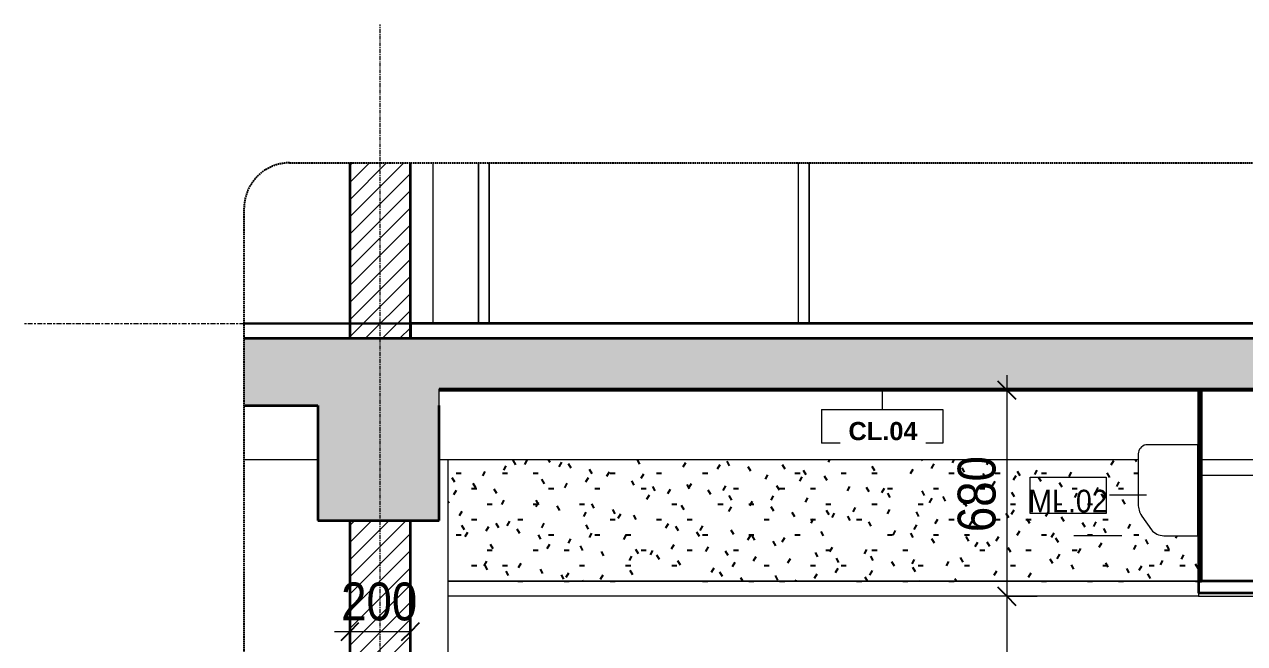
# Model space of a CAD drawing. Header units: millimetres. Extents: x 42054 to 236235, y 253 to 78637.
# Drawn here: x 109459 to 113484, y 4544 to 6587 of the extents above; entities that cross this region are included whole.
import ezdxf

# ---------------------------------------------------------------- set-up
doc = ezdxf.new("R2010")
doc.units = ezdxf.units.MM
for name, pattern in [('Centre', [31.75, 6.35, -4.7625, 15.875, -4.7625]), ('Grid Line', [22.225, 12.7, -3.175, 3.175, -3.175]), ('Hidden', [7.14375, 4.7625, -2.38125]), ('IMPORT-CENTER _2_', [40.64, 25.4, -5.08, 5.08, -5.08])]:
    doc.linetypes.add(name, pattern=pattern)
for name, color, linetype, lineweight in [('0-5', 130, 'Continuous', 5), ('A-ANNO-DIMS', 211, 'Continuous', 9), ('A-ANNO-DIMS-50', 211, 'Continuous', 9), ('A-CLNG', 13, 'Continuous', 18), ('A-CLNG-1', 250, 'Continuous', 35), ('A-CLNG-2', 7, 'Continuous', 18), ('A-CLNG-FNSH-1', 7, 'Continuous', 18), ('A-CLNG-IDEN', 151, 'Continuous', 9), ('A-CLNG-PATT-1', 7, 'Continuous', 18), ('A-CLNG-PATT-2', 31, 'Continuous', 25), ('A-DETL-GENF', 92, 'Continuous', 18), ('A-DETL-GENF-4', 92, 'Hidden', 25), ('A-DETL-GENF-5', 9, 'Continuous', 18), ('A-DETL-MEDM', 33, 'Continuous', 35), ('A-DETL-THIN', 151, 'Continuous', 18), ('A-DOOR', 31, 'Continuous', 18), ('A-DOOR-FRAM-1', 31, 'Continuous', 18), ('A-FLOR-FNSH-1', 250, 'Continuous', 35), ('A-FLOR-LEVL-2', 51, 'Centre', 9), ('A-FLOR-PATT-1', 253, 'Continuous', 18), ('A-WALL', 113, 'Continuous', 18), ('A-WALL-2', 250, 'Continuous', 35), ('A-WALL-PATT-2', 111, 'Continuous', 18), ('G-IMPT', 8, 'Continuous', 18), ('G-IMPT-5', 8, 'IMPORT-CENTER _2_', 18), ('M-EQPM', 50, 'Continuous', 18), ('M-EQPM-1', 7, 'Continuous', 18), ('M-EQPM-3', 50, 'Continuous', 25), ('M-EQPM-IDEN', 50, 'Continuous', 9), ('S-BEAM-1', 7, 'Continuous', 18), ('S-COLS-8', 7, 'Continuous', 18), ('S-GRID-1', 1, 'Grid Line', 9)]:
    doc.layers.add(name, color=color, linetype=linetype, lineweight=lineweight)
doc.styles.add('Arial_2', font='arial.ttf', dxfattribs={"width": 0.9, "height": 75})
doc.styles.add('Arial_B_3', font='arialbd.ttf', dxfattribs={"height": 60})
doc.styles.add('UTM Avo', font='', dxfattribs={"width": 0.9, "height": 125})
doc.styles.get('UTM Avo').set_extended_font_data('UTM Avo')
doc.dimstyles.new('1_Dim_chi_tiet_2_5', dxfattribs={"dimscale": 304.8, "dimtxt": 124.912619, "dimasz": 0.19685, "dimexe": 0.164042, "dimexo": 0.0625, "dimgap": 0.016404, "dimtad": 1, "dimdec": 0, "dimrnd": 5, "dimzin": 0, "dimdsep": 46, "dimtxsty": 'UTM Avo', "dimblk1": 'OBLIQUE', "dimblk2": 'OBLIQUE', "dimsah": 1, "dimcen": 0.09, "dimdle": 0.164042, "dimazin": 0, "dimtfac": 1, "dimtdec": 4, "dimtix": 1, "dimtmove": 0, "dimatfit": 3, "dimfxl": 0.328084, "dimfxlon": 1, "dimtvp": 1, "dimtolj": 1, "dimtzin": 0, "dimarcsym": 2})
pattern_1 = [(50, (68008.2, 15773.77), (364.368, -31.878), [38.1, -419.1]), (355, (68008.2, 15773.77), (-70.486, 382.113), [30.48, -335.28]), (100.451, (68038.56, 15771.12), (293.885, 350.233), [32.38, -356.18]), (46.184, (68008.2, 15875.38), (542.158, -84.086), [57.15, -628.65]), (96.636, (68053.4, 15868.37), (474.805, 494.855), [48.57, -534.27]), (351.184, (68008.2, 15875.4), (474.81, 494.85), [45.72, -502.92]), (21, (68059, 15849.98), (303.2285, -204.5305), [38.1, -419.1]), (326, (68059, 15849.98), (123.604, 368.376), [30.48, -335.28]), (71.451, (68084.27, 15832.93), (426.834, 163.843), [32.38, -356.18]), (37.5, (68008.2, 15773.77), (6.1766, 169.1102), [3.353, -327.863, 3.353, -337.007, -336.55]), (37.5, (68008.2, 15773.77), (6.1766, 169.1102), [-671.576, 3.353, -333.197]), (7.5, (68008.2, 15773.77), (133.639, 200.3615), [3.353, -190.703, 3.353, -320.243, -128.27]), (7.5, (68008.2, 15773.77), (133.639, 200.3615), [-517.652, 3.353, -124.917]), (327.5, (67894.91, 15773.77), (271.1818, -11.4584), [3.353, -123.647, 3.353, -392.887, -525.78]), (327.5, (67894.91, 15773.77), (271.1818, -11.4584), [-523.24, 3.353, -522.427]), (317.5, (67844.12, 15773.77), (296.2585, 50.853), [3.353, -161.747, 3.353, -259.791, -373.38]), (317.5, (67844.12, 15773.77), (296.2585, 50.853), [-428.244, 3.353, -370.027]), (45, (68008.2, 15773.77), (-125.7236, 125.7236), []), (45, (68008.2, 15964.27), (-125.7236, 125.7236), [])]
pattern_2 = [(0, (68008.2, 15773.77), (406.4, 101.6), [16.764, -288.036, 16.764, -288.036, -1625.6]), (0, (68008.2, 15773.77), (406.4, 101.6), [-609.6, 16.764, -592.836, 16.764, -288.036, -711.2]), (0, (68008.2, 15773.77), (406.4, 101.6), [-1524, 16.764, -186.436, 16.764, -491.236]), (120, (68160.6, 15824.58), (-291.1882, 301.1527), [16.764, -288.036, 16.764, -1913.636]), (120, (68160.6, 15824.58), (-291.1882, 301.1527), [-321.564, -288.036, 16.764, -592.836, -1016]), (120, (68160.6, 15824.58), (-291.1882, 301.1527), [-1219.2, 16.764, -288.036, 16.764, -694.436]), (120, (68160.6, 15824.58), (-291.1882, 301.1527), [-1540.764, -186.436, 16.764, -491.236]), (240, (68211.4, 16027.77), (-115.2118, -402.7527), [16.764, -288.036, 16.764, -1913.636]), (240, (68211.4, 16027.77), (-115.2118, -402.7527), [-321.564, -288.036, 16.764, -592.836, -1016]), (240, (68211.4, 16027.77), (-115.2118, -402.7527), [-1219.2, 16.764, -288.036, 16.764, -694.436]), (240, (68211.4, 16027.77), (-115.2118, -402.7527), [-1540.764, -186.436, 16.764, -491.236])]
pattern_3 = [(45, (116903.69, 15773.775), (-28.28427, 28.28427), [])]

# ---------------------------------------------------------------- blocks, each defined once
blk = doc.blocks.new('NCV_TKTC_KET CAU_rvt-6-TKCS_CĂN HỘ LOẠI 1A - MẶT CẮT 5')
at = {"layer": 'A-FLOR-PATT-1'}
h = blk.add_hatch(dxfattribs=at)
h.set_pattern_fill('FP_21', color=256, style=0, pattern_type=2)
h.set_pattern_definition(pattern_1)
h.paths.add_polyline_path([(64832.2, 5380), (64832.2, 5385), (61931.4, 5385), (61931.4, 5380), (64729.1, 5380)])
h = blk.add_hatch(dxfattribs=at)
h.set_pattern_fill('FP_21', color=256, style=0, pattern_type=2)
h.set_pattern_definition(pattern_1)
h.paths.add_polyline_path([(64832.2, 5380), (64832.2, 5385), (61931.4, 5385), (61931.4, 5380), (64729.1, 5380)])
at = {"layer": 'A-FLOR-FNSH-1'}
blk.add_line((61931.4, 5380), (64832.2, 5380), dxfattribs=at)
at = {"layer": 'S-BEAM-1'}
for p, q in [((61531.4, 5150), (61288.4, 5150)), ((64237.5, 5150), (61931.4, 5150)), ((64436.9, 5150), (64434.9, 5150)), ((64832.2, 5150), (64446.9, 5150)), ((64446.9, 5100), (64834.3, 5100))]:
    blk.add_line(p, q, dxfattribs=at)
at = {"layer": 'S-COLS-8'}
for p, q in [((61911.9, 5600), (61911.9, 6130)), ((61961.9, 2200), (61961.9, 5150))]:
    blk.add_line(p, q, dxfattribs=at)
blk = doc.blocks.new('NCV_TKTC_TANG 2_rvt-5-TKCS_CĂN HỘ LOẠI 1A - MẶT CẮT 5')
at = {"layer": 'A-FLOR-FNSH-1'}
for p, q in [((68136.9, 5600), (61836.9, 5600)), ((61836.9, 5600), (61836.9, 5550))]:
    blk.add_line(p, q, dxfattribs=at)
blk = doc.blocks.new('CL_01-VÁCH DỰNG THẠCH CAO CĂN HỘ LOẠI 1-6A - CL_01-VÁCH DỰNG THẠCH CAO CĂN HỘ LOẠI 1-6A-815473-TKCS_CĂN HỘ LOẠI 1A - MẶT CẮT 5')
at = {"layer": 'A-CLNG-PATT-1'}
h = blk.add_hatch(dxfattribs=at)
h.set_pattern_fill('FP_23', color=256, style=0, pattern_type=2)
h.set_pattern_definition(pattern_2)
h.paths.add_polyline_path([(64446.9, 4750), (64446.9, 5380), (64436.9, 5380), (64436.9, 4750)])
at = {"layer": 'A-CLNG-PATT-2'}
h = blk.add_hatch(dxfattribs=at)
h.set_pattern_fill('FP_24', color=256, style=0, pattern_type=2)
h.set_pattern_definition([(0, (68008.2, 15773.775), (203.2, 50.8), [16.764, -135.636, 16.764, -135.636, -812.8]), (0, (68008.2, 15773.775), (203.2, 50.8), [-304.8, 16.764, -288.036, 16.764, -135.636, -355.6]), (0, (68008.2, 15773.775), (203.2, 50.8), [-762, 16.764, -84.836, 16.764, -237.236]), (120, (68084.4, 15799.175), (-145.5941, 150.57636), [16.764, -135.636, 16.764, -135.636, -812.8]), (120, (68084.4, 15799.175), (-145.5941, 150.57636), [-304.8, 16.764, -288.036, 16.764, -135.636, -355.6]), (120, (68084.4, 15799.175), (-145.5941, 150.57636), [-762, 16.764, -84.836, 16.764, -237.236]), (240, (68109.8, 15900.775), (-57.6059, -201.37636), [16.764, -135.636, 16.764, -948.436]), (240, (68109.8, 15900.775), (-57.6059, -201.37636), [-169.164, -135.636, 16.764, -288.036, -508]), (240, (68109.8, 15900.775), (-57.6059, -201.37636), [-609.6, 16.764, -135.636, 16.764, -338.836]), (240, (68109.8, 15900.775), (-57.6059, -201.37636), [-778.764, -84.836, 16.764, -237.236])])
h.paths.add_polyline_path([(61961.9, 4750), (64436.9, 4750), (64436.9, 5150), (64434.9, 5150), (64434.9, 4900), (64322.5, 4900), (64310.9, 4901.3), (64299.9, 4905), (64289.9, 4911.1), (64281.5, 4919.1), (64249.5, 4964.8), (64240.9, 4983.6), (64237.5, 5004.1), (64237.5, 5150), (61961.9, 5150), (61961.9, 5032.6)])
at = {"layer": 'A-CLNG-1'}
for p, q in [((64446.9, 5380), (64436.9, 5380)), ((64436.9, 5380), (64436.9, 4750)), ((64446.9, 4750), (64446.9, 5380)), ((64436.9, 4750), (64446.9, 4750))]:
    blk.add_line(p, q, dxfattribs=at)
at = {"layer": 'A-CLNG-2'}
blk.add_line((64436.9, 4750), (61961.9, 4750), dxfattribs=at)
blk = doc.blocks.new('Air_Conditioner_on_wall_20381 - Air_Conditioner_on_wall_20381-807496-TKCS_CĂN HỘ LOẠI 1A - MẶT CẮT 5')
at = {"layer": 'M-EQPM-1'}
for p, q in [((64434.9, 5200), (64262.7, 5200)), ((64434.9, 4900), (64434.9, 5200)), ((64237.5, 5170), (64237.5, 5004.1)), ((64249.5, 4964.8), (64281.5, 4919.1)), ((64055.8, 4900), (64025.8, 4900)), ((64055.8, 4900), (64025.8, 4900)), ((64184, 4900), (64025.8, 4900)), ((64055.8, 4900), (64025.8, 4900)), ((64055.8, 4900), (64025.8, 4900)), ((64184, 4900), (64025.8, 4900)), ((64055.8, 4900), (64025.8, 4900)), ((64055.8, 4900), (64025.8, 4900)), ((64184, 4900), (64025.8, 4900)), ((64055.8, 4900), (64025.8, 4900)), ((64055.8, 4900), (64025.8, 4900)), ((64184, 4900), (64025.8, 4900)), ((64322.5, 4900), (64434.9, 4900))]:
    blk.add_line(p, q, dxfattribs=at)
for centre, radius, start, end in [((64270.6, 5167.8), 33.1, 103.7944, 176.2056), ((64316.8, 5006.8), 79.3, 181.9739, 211.9739), ((64322.5, 4953.6), 53.6, 220.0167, 269.9833)]:
    blk.add_arc(centre, radius, start, end, dxfattribs=at)
blk = doc.blocks.new('NCV_TKTC_TANG 1_rvt-5-TKCS_CĂN HỘ LOẠI 1A - MẶT CẮT 5')
at = {"layer": 'A-CLNG-PATT-1'}
h = blk.add_hatch(dxfattribs=at)
h.set_pattern_fill('FP_23', color=256, style=0, pattern_type=2)
h.set_pattern_definition(pattern_2)
h.paths.add_polyline_path([(64436.9, 4700), (64836.9, 4700), (64836.9, 4710), (64436.9, 4710)])
at = {"layer": 'A-CLNG-1'}
for p, q in [((61931.4, 5380), (64436.9, 5380)), ((64436.9, 5380), (64436.9, 5385)), ((64708.1, 4750), (64436.9, 4750)), ((64436.9, 4750), (64436.9, 4710)), ((64836.9, 4710), (64436.9, 4710))]:
    blk.add_line(p, q, dxfattribs=at)
at = {"layer": 'A-CLNG-2'}
for p, q in [((61961.9, 4750), (64436.9, 4750)), ((64436.9, 4700), (61961.9, 4700))]:
    blk.add_line(p, q, dxfattribs=at)
at = {"layer": 'A-CLNG-FNSH-1'}
for p, q in [((64436.9, 4710), (64436.9, 4700)), ((64436.9, 4700), (64836.9, 4700))]:
    blk.add_line(p, q, dxfattribs=at)
at = {"layer": 'A-CLNG'}
blk.add_blockref('CL_01-VÁCH DỰNG THẠCH CAO CĂN HỘ LOẠI 1-6A - CL_01-VÁCH DỰNG THẠCH CAO CĂN HỘ LOẠI 1-6A-815473-TKCS_CĂN HỘ LOẠI 1A - MẶT CẮT 5', (0, 0), dxfattribs=at)
at = {"layer": 'M-EQPM'}
blk.add_blockref('Air_Conditioner_on_wall_20381 - Air_Conditioner_on_wall_20381-807496-TKCS_CĂN HỘ LOẠI 1A - MẶT CẮT 5', (0, 0), dxfattribs=at)
blk = doc.blocks.new('FD_05 - FD_05-1000x2200mm-V86-TKCS_CĂN HỘ LOẠI 1A - MẶT CẮT 5')
at = {"layer": 'A-DOOR'}
for p, q in [((62096.9, 6130), (62096.9, 5600)), ((63116.9, 5600), (63116.9, 6130))]:
    blk.add_line(p, q, dxfattribs=at)
at = {"layer": 'A-DOOR-FRAM-1'}
for p, q in [((62061.9, 6130), (62061.9, 5600)), ((62096.9, 5600), (62096.9, 6130)), ((63116.9, 5600), (63116.9, 6130)), ((63151.9, 6130), (63151.9, 5600))]:
    blk.add_line(p, q, dxfattribs=at)
blk = doc.blocks.new('TKTC_XREF_251221_MB TANG 2-7 - TKTC_XREF_260130_MB TANG 2-5_dwg_THU NUOC - THU NUOC-444531-TKCS_MB TẦNG 1-V89-TKCS_CĂN HỘ LOẠI 1A - MẶT CẮT 5')
at = {"layer": 'G-IMPT'}
for p, q in [((61288.4, 5600), (61408.7, 5600)), ((61408.7, 5600), (61288.4, 5600)), ((61288.4, 5600), (61383.7, 5600)), ((61383.7, 5600), (61288.4, 5600)), ((61299.6, 5600), (61293.6, 5600)), ((61293.6, 5600), (61299.6, 5600)), ((61306, 5600), (61312, 5600)), ((61312, 5600), (61306, 5600)), ((61318.4, 5600), (61324.4, 5600)), ((61324.4, 5600), (61318.4, 5600)), ((61336.9, 5600), (61330.9, 5600)), ((61330.9, 5600), (61336.9, 5600)), ((61336.9, 5600), (61330.9, 5600)), ((61330.9, 5600), (61336.9, 5600)), ((61333.7, 5600), (61333.7, 5600)), ((61333.7, 5600), (61333.7, 5600)), ((61333.7, 5600), (61333.7, 5600)), ((61333.7, 5600), (61333.7, 5600)), ((61348.9, 5600), (61342.9, 5600)), ((61342.9, 5600), (61348.9, 5600)), ((61361.3, 5600), (61355.3, 5600)), ((61355.3, 5600), (61361.3, 5600)), ((61367.7, 5600), (61373.7, 5600)), ((61373.7, 5600), (61367.7, 5600))]:
    blk.add_line(p, q, dxfattribs=at)
blk = doc.blocks.new('TKTC_XREF_251221_MB TANG 2-7 - TKTC_XREF_260130_MB TANG 2-5_dwg_$cc-4746798-TKCS_CĂN HỘ LOẠI 1A - MẶT CẮT 5')
at = {"layer": 'G-IMPT-5'}
for p, q in [((61483.5, 5600), (61604.6, 5600)), ((61544.5, 5600), (61543.7, 5600))]:
    blk.add_line(p, q, dxfattribs=at)
at = {"layer": 'M-EQPM'}
for p, q in [((61544.4, 5600), (61543.8, 5600)), ((61543.8, 5600), (61544.1, 5600)), ((61544.1, 5600), (61544.4, 5600)), ((61589.1, 5600), (61589.1, 5600))]:
    blk.add_line(p, q, dxfattribs=at)
blk = doc.blocks.new('TKTC_XREF_251221_MB TANG 2-7 - TKTC_XREF_260130_MB TANG 2-5_dwg_CUM U_DN100-V90-TKCS_CĂN HỘ LOẠI 1A - MẶT CẮT 5')
at = {"layer": 'G-IMPT'}
for p, q in [((61545.6, 5600), (61492.5, 5600)), ((61492.5, 5600), (61545.6, 5600)), ((61545.6, 5600), (61498.7, 5600)), ((61498.7, 5600), (61545.6, 5600)), ((61545.6, 5600), (61545.6, 5600)), ((61596.9, 5600), (61545.6, 5600)), ((61596.9, 5600), (61545.6, 5600)), ((61596.9, 5600), (61545.6, 5600)), ((61596.9, 5600), (61545.6, 5600)), ((61598.5, 5600), (61596.9, 5600)), ((61596.9, 5600), (61598.5, 5600)), ((61598.5, 5600), (61596.9, 5600)), ((61596.9, 5600), (61598.5, 5600)), ((61602.2, 5600), (61598.5, 5600)), ((61598.5, 5600), (61602.2, 5600)), ((61598.5, 5600), (61602.2, 5600)), ((61598.5, 5600), (61602.2, 5600)), ((61602.2, 5600), (61598.5, 5600)), ((61598.5, 5600), (61602.2, 5600)), ((61598.5, 5600), (61602.2, 5600)), ((61598.5, 5600), (61602.2, 5600)), ((61602.2, 5600), (61602.2, 5600)), ((61602.2, 5600), (61602.2, 5600)), ((61603, 5600), (61607.3, 5600)), ((61607.3, 5600), (61603, 5600)), ((61603, 5600), (61607.3, 5600)), ((61607.3, 5600), (61603, 5600)), ((61608.1, 5600), (61607.3, 5600)), ((61607.3, 5600), (61608.1, 5600)), ((61608.1, 5600), (61607.3, 5600)), ((61607.3, 5600), (61608.1, 5600))]:
    blk.add_line(p, q, dxfattribs=at)
blk = doc.blocks.new('TKTC_XREF_251221_MB TANG 2-7 - TKTC_XREF_260130_MB TANG 2-5_dwg_$cc-4746805-TKCS_CĂN HỘ LOẠI 1A - MẶT CẮT 5')
at = {"layer": 'G-IMPT-5'}
for p, q in [((62026.8, 5600), (61873.8, 5600)), ((61950.3, 5600), (61950.3, 5600))]:
    blk.add_line(p, q, dxfattribs=at)
at = {"layer": 'M-EQPM'}
for p, q in [((61893.5, 5600), (61893.5, 5600)), ((61950.3, 5600), (61937.8, 5600)), ((61937.8, 5600), (61950.3, 5600)), ((61950.3, 5600), (62004.4, 5600)), ((62004.4, 5600), (61950.3, 5600)), ((61950.3, 5600), (61962.9, 5600)), ((61962.9, 5600), (61950.3, 5600))]:
    blk.add_line(p, q, dxfattribs=at)
blk = doc.blocks.new('TKTC_XREF_251221_MB TANG 2-7 - TKTC_XREF_260130_MB TANG 2-5_dwg_CUM U_DN100-V91-TKCS_CĂN HỘ LOẠI 1A - MẶT CẮT 5')
at = {"layer": 'G-IMPT'}
for p, q in [((61871.5, 5600), (61872.4, 5600)), ((61872.4, 5600), (61871.5, 5600)), ((61871.5, 5600), (61872.4, 5600)), ((61872.4, 5600), (61871.5, 5600)), ((61877.8, 5600), (61872.4, 5600)), ((61872.4, 5600), (61877.8, 5600)), ((61877.8, 5600), (61872.4, 5600)), ((61872.4, 5600), (61877.8, 5600)), ((61878.8, 5600), (61878.8, 5600)), ((61878.8, 5600), (61878.8, 5600)), ((61878.8, 5600), (61883.6, 5600)), ((61883.6, 5600), (61878.8, 5600)), ((61883.6, 5600), (61878.8, 5600)), ((61883.6, 5600), (61878.8, 5600)), ((61878.8, 5600), (61883.6, 5600)), ((61883.6, 5600), (61878.8, 5600)), ((61883.6, 5600), (61878.8, 5600)), ((61883.6, 5600), (61878.8, 5600)), ((61883.6, 5600), (61885.5, 5600)), ((61885.5, 5600), (61883.6, 5600)), ((61883.6, 5600), (61885.5, 5600)), ((61885.5, 5600), (61883.6, 5600)), ((61885.5, 5600), (61950.3, 5600)), ((61885.5, 5600), (61950.3, 5600)), ((61885.5, 5600), (61950.3, 5600)), ((61885.5, 5600), (61950.3, 5600)), ((61950.3, 5600), (62009.7, 5600)), ((62009.7, 5600), (61950.3, 5600)), ((61950.3, 5600), (61950.3, 5600)), ((61950.3, 5600), (62017.4, 5600)), ((62017.4, 5600), (61950.3, 5600))]:
    blk.add_line(p, q, dxfattribs=at)
blk = doc.blocks.new('TKTC_XREF_251221_MB TANG 2-7 - TKTC_XREF_260130_MB TANG 2-5_dwg_THU NUOC - THU NUOC-444531-TKCS_MB TẦNG 1-4746810-TKCS_CĂN HỘ LOẠI 1A - MẶT CẮT 5')
at = {"layer": 'G-IMPT'}
for p, q in [((68736.8, 5600), (68886.8, 5600)), ((68886.8, 5600), (68736.8, 5600)), ((68761.8, 5600), (68861.8, 5600)), ((68861.8, 5600), (68761.8, 5600)), ((68777.7, 5600), (68771.7, 5600)), ((68771.7, 5600), (68777.7, 5600)), ((68784.1, 5600), (68790.1, 5600)), ((68790.1, 5600), (68784.1, 5600)), ((68796.5, 5600), (68802.5, 5600)), ((68802.5, 5600), (68796.5, 5600)), ((68815, 5600), (68809, 5600)), ((68809, 5600), (68815, 5600)), ((68815, 5600), (68809, 5600)), ((68809, 5600), (68815, 5600)), ((68811.8, 5600), (68811.8, 5600)), ((68811.8, 5600), (68811.8, 5600)), ((68811.8, 5600), (68811.8, 5600)), ((68811.8, 5600), (68811.8, 5600)), ((68827, 5600), (68821, 5600)), ((68821, 5600), (68827, 5600)), ((68839.4, 5600), (68833.4, 5600)), ((68833.4, 5600), (68839.4, 5600)), ((68845.8, 5600), (68851.8, 5600)), ((68851.8, 5600), (68845.8, 5600))]:
    blk.add_line(p, q, dxfattribs=at)
blk = doc.blocks.new('TKTC_XREF_251221_MB TANG 2-7 - TKTC_XREF_260130_MB TANG 2-5_dwg_THU NUOC - THU NUOC-444531-TKCS_MB TẦNG 1-4746804-TKCS_CĂN HỘ LOẠI 1A - MẶT CẮT 5')
at = {"layer": 'G-IMPT'}
for p, q in [((64506.9, 5600), (64656.9, 5600)), ((64656.9, 5600), (64506.9, 5600)), ((64531.9, 5600), (64631.9, 5600)), ((64631.9, 5600), (64531.9, 5600)), ((64547.8, 5600), (64541.8, 5600)), ((64541.8, 5600), (64547.8, 5600)), ((64554.2, 5600), (64560.2, 5600)), ((64560.2, 5600), (64554.2, 5600)), ((64566.7, 5600), (64572.7, 5600)), ((64572.7, 5600), (64566.7, 5600)), ((64585.1, 5600), (64579.1, 5600)), ((64579.1, 5600), (64585.1, 5600)), ((64585.1, 5600), (64579.1, 5600)), ((64579.1, 5600), (64585.1, 5600)), ((64581.9, 5600), (64581.9, 5600)), ((64581.9, 5600), (64581.9, 5600)), ((64581.9, 5600), (64581.9, 5600)), ((64581.9, 5600), (64581.9, 5600)), ((64597.1, 5600), (64591.1, 5600)), ((64591.1, 5600), (64597.1, 5600)), ((64609.6, 5600), (64603.6, 5600)), ((64603.6, 5600), (64609.6, 5600)), ((64615.9, 5600), (64621.9, 5600)), ((64621.9, 5600), (64615.9, 5600))]:
    blk.add_line(p, q, dxfattribs=at)
blk = doc.blocks.new('TKTC_XREF_251221_MB TANG 2-7 - TKTC_XREF_251221_MB TANG 2-7-2039446-TKCS_CĂN HỘ LOẠI 1A - MẶT CẮT 5')
at = {"layer": 'M-EQPM'}
for p, q in [((61595.3, 5600), (61475.3, 5600)), ((61475.3, 5600), (61595.3, 5600)), ((61595.3, 5600), (61475.3, 5600)), ((61475.3, 5600), (61595.3, 5600)), ((61596.9, 5600), (61487, 5600)), ((61487, 5600), (61596.9, 5600)), ((61635.3, 5600), (61595.3, 5600)), ((61595.3, 5600), (61635.3, 5600)), ((61635.3, 5600), (61595.3, 5600)), ((61595.3, 5600), (61635.3, 5600)), ((61636.9, 5600), (61596.9, 5600)), ((61596.9, 5600), (61636.9, 5600)), ((61885.3, 5600), (61835.5, 5600)), ((61835.5, 5600), (61885.3, 5600)), ((62035.1, 5600), (61885.4, 5600)), ((61885.4, 5600), (62035.1, 5600))]:
    blk.add_line(p, q, dxfattribs=at)
at = {"layer": 'M-EQPM-3'}
for p, q in [((61288.4, 5600), (70321.9, 5600)), ((61288.4, 5600), (61513.6, 5600)), ((61513.6, 5600), (61288.4, 5600)), ((65036.9, 5600), (61513.6, 5600)), ((61513.6, 5600), (65036.9, 5600))]:
    blk.add_line(p, q, dxfattribs=at)
for name, p in [('TKTC_XREF_251221_MB TANG 2-7 - TKTC_XREF_260130_MB TANG 2-5_dwg_THU NUOC - THU NUOC-444531-TKCS_MB TẦNG 1-V89-TKCS_CĂN HỘ LOẠI 1A - MẶT CẮT 5', (0, 0)), ('TKTC_XREF_251221_MB TANG 2-7 - TKTC_XREF_260130_MB TANG 2-5_dwg_$cc-4746798-TKCS_CĂN HỘ LOẠI 1A - MẶT CẮT 5', (-1.6, 0)), ('TKTC_XREF_251221_MB TANG 2-7 - TKTC_XREF_260130_MB TANG 2-5_dwg_$cc-4746798-TKCS_CĂN HỘ LOẠI 1A - MẶT CẮT 5', (-1.6, 0)), ('TKTC_XREF_251221_MB TANG 2-7 - TKTC_XREF_260130_MB TANG 2-5_dwg_$cc-4746798-TKCS_CĂN HỘ LOẠI 1A - MẶT CẮT 5', (0, 0)), ('TKTC_XREF_251221_MB TANG 2-7 - TKTC_XREF_260130_MB TANG 2-5_dwg_CUM U_DN100-V90-TKCS_CĂN HỘ LOẠI 1A - MẶT CẮT 5', (-1.6, 0)), ('TKTC_XREF_251221_MB TANG 2-7 - TKTC_XREF_260130_MB TANG 2-5_dwg_CUM U_DN100-V90-TKCS_CĂN HỘ LOẠI 1A - MẶT CẮT 5', (-1.6, 0)), ('TKTC_XREF_251221_MB TANG 2-7 - TKTC_XREF_260130_MB TANG 2-5_dwg_CUM U_DN100-V90-TKCS_CĂN HỘ LOẠI 1A - MẶT CẮT 5', (0, 0)), ('TKTC_XREF_251221_MB TANG 2-7 - TKTC_XREF_260130_MB TANG 2-5_dwg_CUM U_DN100-V91-TKCS_CĂN HỘ LOẠI 1A - MẶT CẮT 5', (0, 0)), ('TKTC_XREF_251221_MB TANG 2-7 - TKTC_XREF_260130_MB TANG 2-5_dwg_$cc-4746805-TKCS_CĂN HỘ LOẠI 1A - MẶT CẮT 5', (0, 0)), ('TKTC_XREF_251221_MB TANG 2-7 - TKTC_XREF_260130_MB TANG 2-5_dwg_THU NUOC - THU NUOC-444531-TKCS_MB TẦNG 1-4746810-TKCS_CĂN HỘ LOẠI 1A - MẶT CẮT 5', (-6628.1, 0)), ('TKTC_XREF_251221_MB TANG 2-7 - TKTC_XREF_260130_MB TANG 2-5_dwg_THU NUOC - THU NUOC-444531-TKCS_MB TẦNG 1-4746804-TKCS_CĂN HỘ LOẠI 1A - MẶT CẮT 5', (0, 0)), ('TKTC_XREF_251221_MB TANG 2-7 - TKTC_XREF_260130_MB TANG 2-5_dwg_THU NUOC - THU NUOC-444531-TKCS_MB TẦNG 1-4746810-TKCS_CĂN HỘ LOẠI 1A - MẶT CẮT 5', (-4161.5, 0))]:
    blk.add_blockref(name, p)
blk = doc.blocks.new('BORDER VIEW - BORDER VIEW-3681306-TKCS_CĂN HỘ LOẠI 1A - MẶT CẮT 5')
at = {"layer": 'A-DETL-GENF-4'}
for p, q in [((61438.4, 6130), (70171.9, 6130)), ((61288.4, 1712.9), (61288.4, 5980))]:
    blk.add_line(p, q, dxfattribs=at)
blk.add_arc((61438.4, 5980), 150, 90, 180, dxfattribs=at)
blk = doc.blocks.new('DIMBLOCK94-TKCS_CĂN HỘ LOẠI 1A - MẶT CẮT 5')
at = {"layer": 'A-ANNO-DIMS-50'}
for p, q in [((110532.4, 4483.1), (110532.4, 4633.1)), ((110732.4, 4483.1), (110732.4, 4633.1)), ((110732.4, 4583.1), (110482.4, 4583.1)), ((110532.4, 4583.1), (110532.4, 4483.1)), ((110732.4, 4583.1), (110732.4, 4483.1))]:
    blk.add_line(p, q, dxfattribs=at)
at = {"layer": 'A-ANNO-DIMS-50', "lineweight": 25}
for p, q in [((110532.4, 4583.1), (110562.4, 4613.1)), ((110732.4, 4583.1), (110762.4, 4613.1)), ((110532.4, 4583.1), (110502.4, 4553.1)), ((110732.4, 4583.1), (110702.4, 4553.1))]:
    blk.add_line(p, q, dxfattribs=at)
at = {"layer": 'A-ANNO-DIMS-50', "color": 0, "insert": (110504, 4745.5), "char_height": 125, "width": 308.118, "attachment_point": 1, "line_spacing_factor": 1.110334, "style": 'UTM Avo'}
blk.add_mtext('200', dxfattribs=at)
blk = doc.blocks.new('_Oblique')
at = {"color": 0, "linetype": 'ByBlock', "lineweight": -2}
blk.add_line((-0.5, -0.5), (0.5, 0.5), dxfattribs=at)
blk = doc.blocks.new('M_ME Tag - Boxed-4073756-TKCS_CĂN HỘ LOẠI 1A - MẶT CẮT 5')
at = {"layer": 'M-EQPM-IDEN'}
for p, q in [((63881.9, 4973.4), (63881.9, 5093.4)), ((63881.9, 5093.4), (64131.9, 5093.4)), ((64131.9, 5093.4), (64131.9, 4973.4)), ((64131.9, 4973.4), (63881.9, 4973.4))]:
    blk.add_line(p, q, dxfattribs=at)
blk = doc.blocks.new('M_Ceiling Tag w Height - M_Ceiling Tag-4076437-TKCS_CĂN HỘ LOẠI 1A - MẶT CẮT 5')
at = {"layer": 'A-CLNG-IDEN'}
for p, q in [((63192.7, 5316), (63192.7, 5204.8)), ((63192.7, 5316), (63593.8, 5316)), ((63593.8, 5316), (63593.8, 5204.8)), ((63593.8, 5204.8), (63192.7, 5204.8))]:
    blk.add_line(p, q, dxfattribs=at)
blk = doc.blocks.new('DIMBLOCK101-TKCS_CĂN HỘ LOẠI 1A - MẶT CẮT 5')
at = {"layer": 'A-ANNO-DIMS-50', "lineweight": 25}
for p, q in [((112700.2, 5380), (112670.2, 5410)), ((112700.2, 5380), (112730.2, 5350)), ((112700.2, 4700), (112670.2, 4730)), ((112700.2, 4700), (112730.2, 4670))]:
    blk.add_line(p, q, dxfattribs=at)
at = {"layer": 'A-ANNO-DIMS-50'}
for p, q in [((112700.2, 5430), (112700.2, 4700)), ((112800.2, 5380), (112650.2, 5380)), ((112700.2, 5380), (112800.2, 5380)), ((112800.2, 4700), (112650.2, 4700)), ((112700.2, 4700), (112800.2, 4700))]:
    blk.add_line(p, q, dxfattribs=at)
at = {"layer": 'A-ANNO-DIMS-50', "color": 0, "insert": (112537.8, 4911.6), "char_height": 125, "width": 308.118, "attachment_point": 1, "rotation": 90, "line_spacing_factor": 1.110334, "style": 'UTM Avo'}
blk.add_mtext('680', dxfattribs=at)
blk = doc.blocks.new('DIMBLOCK102-TKCS_CĂN HỘ LOẠI 1A - MẶT CẮT 5')
at = {"layer": 'A-ANNO-DIMS-50', "lineweight": 25}
for p, q in [((112700.2, 4700), (112670.2, 4730)), ((112700.2, 4700), (112730.2, 4670)), ((112700.2, 2200), (112670.2, 2230)), ((112700.2, 2200), (112730.2, 2170))]:
    blk.add_line(p, q, dxfattribs=at)
at = {"layer": 'A-ANNO-DIMS-50'}
for p, q in [((112800.2, 4700), (112650.2, 4700)), ((112700.2, 4700), (112700.2, 2150)), ((112700.2, 4700), (112800.2, 4700)), ((112800.2, 2200), (112650.2, 2200)), ((112700.2, 2200), (112800.2, 2200))]:
    blk.add_line(p, q, dxfattribs=at)
at = {"layer": 'A-ANNO-DIMS-50', "color": 0, "insert": (112537.8, 3278.8), "char_height": 125, "width": 410.824, "attachment_point": 1, "rotation": 90, "line_spacing_factor": 1.110334, "style": 'UTM Avo'}
blk.add_mtext('2500', dxfattribs=at)

msp = doc.modelspace()

# ---------------------------------------------------------------- hatches: boundary and pattern name
at = {"layer": 'A-DETL-GENF-5'}
h = msp.add_hatch(dxfattribs=at)
h.set_pattern_fill('FP_21', color=256, style=0, pattern_type=2)
h.set_pattern_definition([(50, (116903.7, 15773.77), (364.368, -31.878), [38.1, -419.1]), (355, (116903.7, 15773.77), (-70.486, 382.113), [30.48, -335.28]), (100.451, (116934.05, 15771.12), (293.885, 350.233), [32.38, -356.18]), (46.184, (116903.7, 15875.38), (542.158, -84.086), [57.15, -628.65]), (96.636, (116948.87, 15868.37), (474.805, 494.855), [48.57, -534.27]), (351.184, (116903.7, 15875.4), (474.81, 494.85), [45.72, -502.92]), (21, (116954.5, 15849.98), (303.2285, -204.5305), [38.1, -419.1]), (326, (116954.5, 15849.98), (123.604, 368.376), [30.48, -335.28]), (71.451, (116979.76, 15832.93), (426.834, 163.843), [32.38, -356.18]), (37.5, (116903.69, 15773.77), (6.1766, 169.1102), [3.353, -327.863, 3.353, -337.007, -336.55]), (37.5, (116903.69, 15773.77), (6.1766, 169.1102), [-671.576, 3.353, -333.197]), (7.5, (116903.69, 15773.77), (133.639, 200.3615), [3.353, -190.703, 3.353, -320.243, -128.27]), (7.5, (116903.69, 15773.77), (133.639, 200.3615), [-517.652, 3.353, -124.917]), (327.5, (116790.4, 15773.77), (271.1818, -11.4584), [3.353, -123.647, 3.353, -392.887, -525.78]), (327.5, (116790.4, 15773.77), (271.1818, -11.4584), [-523.24, 3.353, -522.427]), (317.5, (116739.6, 15773.77), (296.2585, 50.853), [3.353, -161.747, 3.353, -259.791, -373.38]), (317.5, (116739.6, 15773.77), (296.2585, 50.853), [-428.244, 3.353, -370.027]), (45, (116903.69, 15773.77), (-125.7236, 125.7236), []), (45, (116903.69, 15964.27), (-125.7236, 125.7236), [])])
h.paths.add_polyline_path([(117132.4, 4400), (117132.4, 4400.2), (117132.4, 4520), (117032.4, 4520), (117032.4, 4400), (117122.4, 4400)])
h.paths.add_polyline_path([(110732.4, 4950), (110826.9, 4950), (110826.9, 5385), (113727.7, 5385), (113727.7, 5150), (113927.7, 5150), (113927.7, 5380), (117132.4, 5380), (117132.4, 5335), (118507.4, 5335), (118507.4, 4950), (119007.4, 4950), (119007.4, 5330), (119217.4, 5330), (119217.4, 5550), (118730.8, 5550), (118730.8, 5500), (117132.4, 5500), (117132.4, 5550), (110183.9, 5550), (110183.9, 5330), (110426.9, 5330), (110426.9, 4950), (110532.4, 4950)])
at = {"layer": 'A-WALL-PATT-2'}
h = msp.add_hatch(dxfattribs=at)
h.set_pattern_fill('FP_20', color=256, style=0, pattern_type=2)
h.set_pattern_definition(pattern_3)
h.paths.add_polyline_path([(110532.4, 5550), (110732.4, 5550), (110732.4, 6130), (110532.4, 6130), (110532.4, 5616.6)])
h = msp.add_hatch(dxfattribs=at)
h.set_pattern_fill('FP_20', color=256, style=0, pattern_type=2)
h.set_pattern_definition(pattern_3)
h.paths.add_polyline_path([(110732.4, 2150), (110732.4, 4950), (110532.4, 4950), (110532.4, 2150)])

# ---------------------------------------------------------------- linework, layer by layer
at = {"layer": 'A-CLNG-IDEN'}
msp.add_line((112288.8, 5379.1), (112288.8, 5316), dxfattribs=at)
at = {"layer": 'A-DETL-MEDM'}
for p, q in [((117132.4, 5550), (110183.9, 5550)), ((110826.9, 5385), (113727.7, 5385)), ((110183.9, 5330), (110426.9, 5330)), ((110426.9, 5330), (110426.9, 4950)), ((110826.9, 4950), (110826.9, 5330)), ((110426.9, 4950), (110826.9, 4950))]:
    msp.add_line(p, q, dxfattribs=at)
at = {"layer": 'A-DETL-THIN'}
msp.add_line((110826.9, 5330), (110826.9, 5385), dxfattribs=at)
at = {"layer": 'A-FLOR-LEVL-2'}
msp.add_line((109459, 5600), (119777, 5600), dxfattribs=at)
at = {"layer": 'A-WALL'}
for p, q in [((110957.3, 5600), (110957.3, 6130)), ((112047.3, 6130), (112047.3, 5600))]:
    msp.add_line(p, q, dxfattribs=at)
at = {"layer": 'A-WALL-2'}
for p, q in [((110532.4, 6130), (110532.4, 5550)), ((110732.4, 5550), (110732.4, 6130)), ((110532.4, 4950), (110532.4, 2150)), ((110732.4, 2150), (110732.4, 4950))]:
    msp.add_line(p, q, dxfattribs=at)
at = {"layer": 'M-EQPM-IDEN'}
msp.add_line((113160.7, 5033.4), (113038.8, 5033.4), dxfattribs=at)
at = {"layer": 'S-GRID-1'}
for p, q in [((110632.4, 5336.8), (110632.4, 6586.8)), ((110632.4, 2244.9), (110632.4, 5336.8))]:
    msp.add_line(p, q, dxfattribs=at)

# ---------------------------------------------------------------- block references
at = {"layer": '0-5'}
for name in ['NCV_TKTC_KET CAU_rvt-6-TKCS_CĂN HỘ LOẠI 1A - MẶT CẮT 5', 'NCV_TKTC_TANG 2_rvt-5-TKCS_CĂN HỘ LOẠI 1A - MẶT CẮT 5', 'NCV_TKTC_TANG 1_rvt-5-TKCS_CĂN HỘ LOẠI 1A - MẶT CẮT 5']:
    msp.add_blockref(name, (48895.5, 0), dxfattribs=at)
at = {"layer": 'A-CLNG-IDEN'}
msp.add_blockref('M_Ceiling Tag w Height - M_Ceiling Tag-4076437-TKCS_CĂN HỘ LOẠI 1A - MẶT CẮT 5', (48895.5, 0), dxfattribs=at)
at = {"layer": 'A-DETL-GENF'}
msp.add_blockref('BORDER VIEW - BORDER VIEW-3681306-TKCS_CĂN HỘ LOẠI 1A - MẶT CẮT 5', (48895.5, 0), dxfattribs=at)
at = {"layer": 'A-DOOR'}
msp.add_blockref('FD_05 - FD_05-1000x2200mm-V86-TKCS_CĂN HỘ LOẠI 1A - MẶT CẮT 5', (48895.5, 0), dxfattribs=at)
at = {"layer": 'M-EQPM'}
msp.add_blockref('TKTC_XREF_251221_MB TANG 2-7 - TKTC_XREF_251221_MB TANG 2-7-2039446-TKCS_CĂN HỘ LOẠI 1A - MẶT CẮT 5', (48895.5, 0), dxfattribs=at)
at = {"layer": 'M-EQPM-IDEN'}
msp.add_blockref('M_ME Tag - Boxed-4073756-TKCS_CĂN HỘ LOẠI 1A - MẶT CẮT 5', (48895.5, 0), dxfattribs=at)

# ---------------------------------------------------------------- texts
at = {"layer": 'M-EQPM-IDEN', "insert": (112901.8, 5013.5), "char_height": 75, "width": 270.9, "attachment_point": 5, "line_spacing_factor": 0.936439, "style": 'Arial_2'}
msp.add_mtext('\\pt22.5,45,67.5,90,112.5,135,157.5,180,202.5,225,247.5,270,292.5,315,337.5,360,382.5,405,427.5,450,472.5,495,517.5,540,562.5,585,607.5,630,652.5,675,697.5,720;ML.02', dxfattribs=at)

# ---------------------------------------------------------------- dimensions: what is measured, and where the dimension line sits
at = {"layer": 'A-ANNO-DIMS'}
for base, p1, p2, override, picture, middle in [((112700.2, 4700), (112800.2, 5380), (112800.2, 4700), {"dimpost": '<>', "dimfxl": 680}, 'DIMBLOCK101-TKCS_CĂN HỘ LOẠI 1A - MẶT CẮT 5', (112630.5, 5040)), ((112700.2, 2200), (112800.2, 4700), (112800.2, 2200), {"dimpost": '<>', "dimfxl": 2500}, 'DIMBLOCK102-TKCS_CĂN HỘ LOẠI 1A - MẶT CẮT 5', (112630.5, 3450))]:
    dim = msp.add_linear_dim(base=base, p1=p1, p2=p2, angle=90, dimstyle='1_Dim_chi_tiet_2_5', override=override, dxfattribs=at)
    dim.commit()
    dim.dimension.update_dxf_attribs({"geometry": picture, "text_midpoint": middle})
dim = msp.add_linear_dim(base=(110532.4, 4583.1), p1=(110732.4, 4483.1), p2=(110532.4, 4483.1), dimstyle='1_Dim_chi_tiet_2_5', override={"dimpost": '<>', "dimfxl": 200}, dxfattribs=at)
dim.commit()
dim.dimension.update_dxf_attribs({"geometry": 'DIMBLOCK94-TKCS_CĂN HỘ LOẠI 1A - MẶT CẮT 5', "text_midpoint": (110632.4, 4652.8)})

# ---------------------------------------------------------------- next in the draw order: texts
at = {"layer": 'A-CLNG-IDEN', "insert": (112291.5, 5244.7), "char_height": 60, "width": 251.5, "attachment_point": 5, "line_spacing_factor": 0.936439, "style": 'Arial_B_3', "bg_fill": 3, "box_fill_scale": 1.25, "bg_fill_color": 256, "bg_fill_true_color": 13158600, "bg_fill_transparency": 0}
msp.add_mtext('\\pt634.9998,1270.0002,1905,2539.9998,3175.0002,3810,4444.9998,5080.0002,5715,6349.9998,6985.0002,7620,8254.9998,8890.0002,9525,10159.9998,10795.0002,11430,12064.9998,12700.0002,13335,13969.9998,14605.0002,15240,15874.9998,16510.0002,17145,17779.9998,18415.0002,19050,19684.9998,20320.0002;CL.04', dxfattribs=at)

doc.saveas('drawing.dxf')
